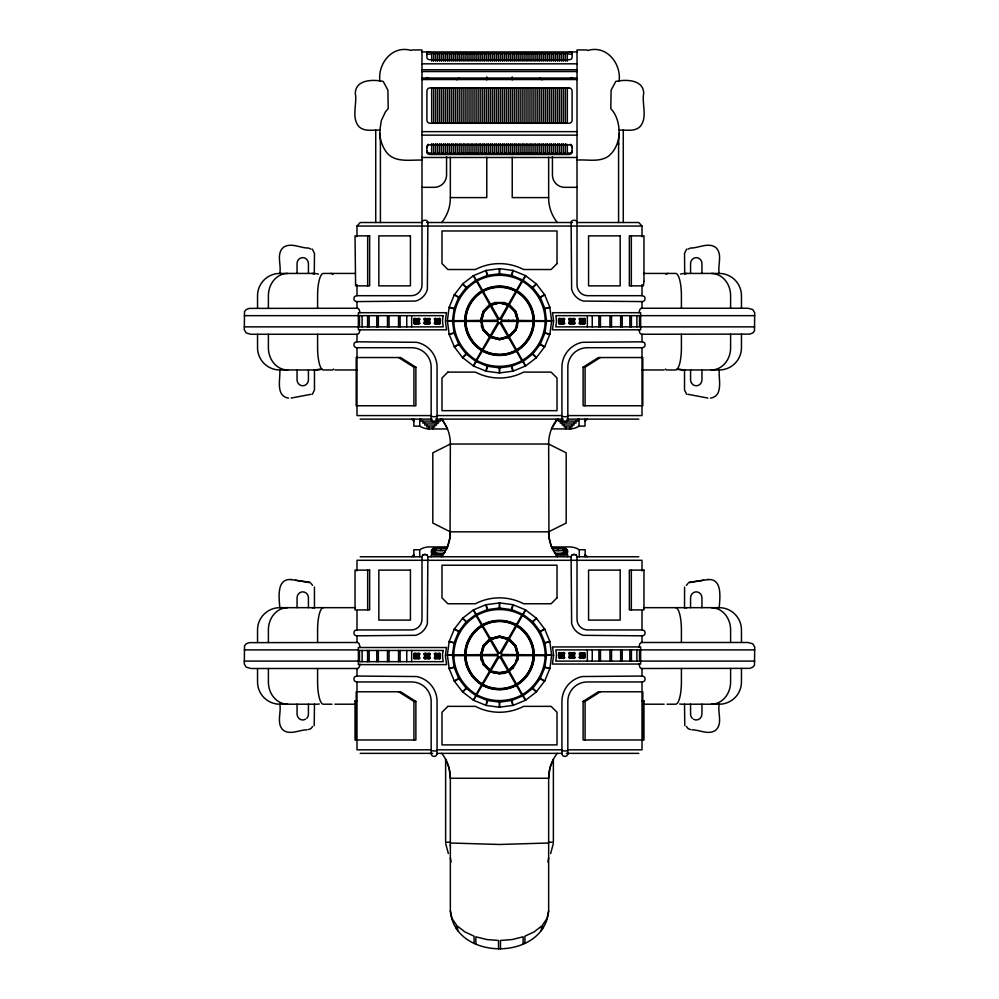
<?xml version="1.0" encoding="UTF-8"?>
<svg xmlns="http://www.w3.org/2000/svg" width="999" height="999" viewBox="0 0 999 999"><rect width="100%" height="100%" fill="white"/><g stroke="black" fill="none" stroke-linecap="round" stroke-linejoin="round"><path stroke-width="1.5" d="M618.581 144.555L618.593 143.294A13.549 1.161 -84.3 0 1 619.018 136.364C619.692 126.573 617.707 115.921 610.789 108.616L611.113 90.122L615.796 81.431C625.574 79.321 643.418 79.308 643.706 93.294C641.633 103.946 647.914 117.457 640.109 126.561C634.552 132.093 626.061 129.645 619.13 130.157M560.926 321.016C559.64 321.84 562.287 319.355 561.376 320.567M561.838 321.953L561.7 322.577L561.45 321.828M561.475 654.782L561.101 654.27L561.85 654.82M561.8 656.206C561.713 656.892 563.448 654.745 562.325 655.369M582.38 321.965C580.656 322.702 582.479 317.869 582.817 321.416M571.79 656.206L571.353 656.693L572.077 656.068M572.115 656.206L572.502 655.644M582.067 654.795L582.991 656.593L582.792 655.981M442.47 420.104L441.645 419.118L442.345 419.917A39.323 39.323 0 0 1 450.349 444.031L450.049 537L447.452 546.99L443.244 554.582L434.765 554.582A2.947 2.947 0 0 1 431.818 551.635A2.947 2.947 0 0 1 434.765 548.688L446.628 548.688M359.99 329.807L359.178 332.967L357.867 334.265L250.924 334.265L246.241 332.967L244.293 329.807L244.518 311.551L246.241 309.553L249.201 308.404L357.867 308.254L359.178 309.553L359.99 312.699M359.99 664.048L359.178 667.195L357.867 668.506L250.924 668.506L246.241 667.195L244.293 664.048L244.518 645.791L246.241 643.793L249.201 642.644L357.867 642.494L359.178 643.793L359.99 646.94M639.01 312.699L639.822 309.553L641.133 308.254L748.076 308.254L752.759 309.553L754.707 312.699L754.482 330.969L752.759 332.967L749.799 334.116L641.133 334.265L639.822 332.967L639.01 329.807M639.01 646.94L639.822 643.793L641.133 642.494L748.076 642.494L752.759 643.793L754.707 646.94L754.482 665.209L752.759 667.195L749.799 668.356L641.133 668.506L639.822 667.195L639.01 664.048M553.321 843.531L550.649 853.596M684.577 587.075L684.527 608.154M619.13 133.329C618.843 141.908 615.309 150.487 608.653 156.069C599.437 162.637 587.437 159.241 576.96 160.09L577.01 160.015M413.936 420.204L413.836 421.141L411.576 419.118M585.064 555.669L585.164 554.732L587.424 556.755M427.31 321.953L427.247 322.577L427.26 320.567M427.772 321.453L427.759 321.491M437.962 321.416L438.698 321.091L438.074 321.029M447.365 320.642L449.1 307.492L454.27 294.892L462.762 283.828L473.289 275.749L485.839 270.504L499.675 268.681L512.824 270.417L525.424 275.587L536.488 284.078L544.567 294.605L549.812 307.155L551.635 320.991L549.9 334.141L544.73 346.74L536.238 357.804L525.711 365.884L513.161 371.128L499.325 372.952L486.176 371.216L473.576 366.046L462.512 357.555L454.433 347.028L449.188 334.478L447.365 320.642L452.46 320.642L454.108 308.479L458.678 297.44L466.121 287.675L475.836 280.17L487.162 275.424L499.675 273.776L511.838 275.424L523.164 280.17L532.879 287.675L540.322 297.44L544.979 308.803L546.54 320.991L544.979 332.829L540.322 344.193L532.879 353.958L523.164 361.463L511.838 366.208L499.675 367.857L487.487 366.296L475.836 361.463L466.121 353.958L458.678 344.193L454.021 332.829L452.46 320.642M453.821 320.229C454.17 304.545 462.749 289.698 476.161 281.556M416.059 655.844L415.422 655.968L416.595 656.643M464.747 320.229C464.885 308.416 471.453 297.04 481.618 291.021M465.022 320.229C465.297 308.491 471.728 297.365 481.755 291.246M465.621 320.229C465.759 308.728 472.165 297.652 482.055 291.77M465.896 320.229C466.171 308.803 472.427 297.964 482.192 292.008M426.523 655.594L426.261 655.019L427.222 656.643M480.619 320.229L483.104 311.326L489.56 304.757M480.794 320.229L483.241 311.426L489.647 304.907M481.568 320.229L483.891 311.838L490.034 305.582M481.743 320.229L484.053 311.9L490.109 305.731M447.365 654.882L449.188 641.395L454.27 629.133L462.762 618.069L473.576 609.827L485.839 604.745L499.675 602.921L512.824 604.657L525.424 609.827L536.488 618.306L544.73 629.133L549.812 641.395L551.635 655.219L549.9 668.381L544.73 680.968L536.238 692.032L525.711 700.124L513.161 705.369L499.325 707.192L486.176 705.456L473.576 700.287L462.512 691.795L454.433 681.268L449.188 668.706L447.365 654.882L452.46 654.882L454.108 642.719L458.678 631.68L466.121 621.915L475.836 614.397L487.162 609.665L499.325 608.016L511.838 609.665L523.164 614.397L532.879 621.915L540.322 631.68L544.979 643.044L546.54 655.219L544.892 667.394L540.147 678.721L532.642 688.436L523.164 695.704L511.838 700.449L499.675 702.097L487.487 700.536L475.836 695.704L466.121 688.199L458.678 678.433L454.021 667.07L452.46 654.882M497.327 320.229C500.399 330.02 504.882 313.286 497.327 320.229L453.096 320.729L453.134 321.403L497.327 321.403M453.821 654.47C454.17 638.786 462.749 623.925 476.161 615.796M464.747 654.47C464.885 642.657 471.453 631.281 481.618 625.262M465.022 654.47C465.297 642.732 471.728 631.605 481.755 625.486M465.621 654.47C465.759 642.956 472.165 631.88 482.055 626.011M465.896 654.47C466.171 643.044 472.427 632.205 482.192 626.248M517.257 321.403L515.109 329.795L508.966 336.051M516.895 325.449L517.432 321.403M518.381 321.403L515.921 330.269L509.44 336.875M480.619 654.47L483.104 645.566L489.56 638.998M480.794 654.47L483.241 645.666L489.647 639.148M481.568 654.47L483.891 646.066L490.034 639.822M481.743 654.47L484.053 646.141L490.109 639.959M533.104 321.403C532.829 332.829 526.573 343.668 516.808 349.625M533.379 321.403C533.266 332.954 526.685 343.831 516.945 349.862M533.978 321.403C533.703 333.142 527.272 344.268 517.245 350.387M534.253 321.403C534.14 333.254 527.385 344.43 517.382 350.612M497.327 654.47C500.399 664.26 504.882 647.527 497.327 654.47L453.096 654.969L453.134 655.644L497.327 655.644M545.179 321.403C544.83 337.088 536.251 351.935 522.839 360.077M517.432 655.644L515.109 664.035L508.966 670.292M517.644 659.914L518.206 655.644M518.381 655.644L517.807 659.939L512.912 668.443M572.502 321.416C571.416 318.843 571.228 323.988 571.69 321.94M533.104 655.644C532.829 667.07 526.573 677.909 516.808 683.865M533.379 655.644C533.091 667.17 526.773 678.084 516.945 684.09M533.978 655.644C533.703 667.382 527.272 678.508 517.245 684.627M534.253 655.644C534.14 667.494 527.385 678.671 517.382 684.852M545.179 655.644C544.83 671.316 536.251 686.176 522.839 694.317M571.216 655.356C570.779 654.445 570.704 656.455 571.216 655.631M379.87 130.157L381.306 120.604L385.514 111.701L388.211 108.616L387.887 90.122L383.204 81.431C373.426 79.321 355.582 79.308 355.294 93.294C357.367 103.946 351.086 117.457 358.891 126.561C364.448 132.093 372.939 129.645 379.87 130.157L379.982 136.364A13.549 1.161 84.3 0 1 380.407 143.294L380.419 222.515M547.939 862.05L548.651 857.816M548.651 842.232L553.371 842.232L553.371 759.365L549.925 768.031L548.651 778.271L548.651 910.826C544.355 961.438 454.645 961.438 450.349 910.826L450.349 778.271L449.075 768.031L445.629 759.365L445.629 842.232L450.349 842.232M440.084 550.661L441.071 549.675L442.058 550.661M556.942 550.661L557.929 549.675L558.916 550.661M548.651 910.826L546.977 918.518L542.532 925.012L542.532 929.07M314.21 725.699L314.473 704.208M485.839 371.128L487.162 366.208M511.513 275.337L512.824 270.417M486.176 371.216L487.487 366.296M511.838 275.424L513.161 270.504M485.839 705.369L487.162 700.449M511.513 609.577L512.824 604.657M486.176 705.456L487.487 700.536M511.838 609.665L513.161 604.745M414.11 319.992L414.11 322.552M419.38 322.552L419.38 319.992M424.438 319.992L424.438 322.552M429.707 322.552L429.707 319.992M434.752 319.992L434.752 322.552M440.022 322.552L440.022 319.992M517.644 325.674L515.759 330.207L509.353 336.725M414.11 654.795L414.11 657.354M416.183 655.918L416.571 654.757L416.508 655.381M558.978 319.98L558.978 322.54M419.38 657.354L419.38 654.795M424.438 654.795L424.438 657.354M564.248 322.54L564.248 319.98M569.293 319.98L569.293 322.54M429.707 657.354L429.707 654.795M434.752 654.795L434.752 657.354M574.562 322.54L574.562 319.98M440.022 657.354L440.022 654.795M579.62 319.98L579.62 322.54M584.89 322.54L584.89 319.98M516.733 659.677L514.947 663.973L508.891 670.142M558.978 654.22L558.978 656.78M561.45 654.932L561.763 656.068M564.248 656.78L564.248 654.22M569.293 654.22L569.293 656.78M571.228 655.307C571.977 653.995 573.901 656.93 572.639 655.644M574.562 656.78L574.562 654.22M579.62 654.22L579.62 656.78M579.857 654.407C583.066 649.8 576.011 655.819 581.156 653.096M584.652 656.593C581.443 661.201 588.486 655.182 583.341 657.891M584.89 656.78L584.89 654.22M446.328 549.3L447.49 546.89A39.323 39.323 0 0 0 450.349 531.83L432.817 523.051L432.817 452.822L450.349 444.031L548.651 444.031L566.183 452.822L566.183 523.051L548.651 531.83L450.349 531.83M416.283 321.815L415.696 322.078L416.595 321.84M437.624 320.579L437.487 319.942L438.099 321.079M436.713 656.318C435.801 655.531 437.574 658.166 437.55 656.643M421.99 221.965L422.989 220.679A4.371 3.984 0 0 1 426.885 220.679L427.884 221.965L427.372 289.298A16.646 16.646 0 0 1 415.596 301.074L356.256 301.586L354.52 300.587A3.646 3.646 0 0 1 354.52 296.691L356.256 295.692L411.288 295.692A10.702 10.702 0 0 0 421.99 284.99L421.99 49.95L411.938 49.95M497.902 322.415L475.811 360.676L476.373 361.039L498.913 322.989M500.087 318.644L522.177 280.369L522.777 280.682L501.098 319.218M473.289 365.884L475.836 361.463M522.877 279.995L525.424 275.587M473.576 366.046L476.123 361.638M523.164 280.17L525.711 275.749M497.902 656.643L475.811 694.917L476.373 695.279L498.913 657.23M500.087 652.871L522.177 614.61L522.777 614.909L501.098 653.458M473.289 700.124L475.836 695.704M522.877 614.235L525.424 609.827M473.576 700.287L476.123 695.878M523.164 614.397L525.711 609.989M312.625 726.46L310.989 728.533L308.529 729.582M686.375 585.426L688.011 583.341M444.305 552.971L445.317 551.386M561.363 321.94C562.187 323.226 559.702 320.579 560.926 321.491M562.162 655.032L562.425 654.445L561.763 654.932M571.453 656.043L570.841 656.243L571.778 656.068M582.105 654.932C580.344 655.032 581.568 656.493 581.705 655.968M557.355 419.118L551.548 428.883L570.104 428.958L570.104 426.985M426.91 54.371L431.668 53.859M514.947 329.732L508.891 335.901M582.405 321.828L583.566 321.441L582.929 321.503M436.101 552.622L435.951 552.822A1.673 1.673 0 0 1 433.591 552.822A1.673 1.673 0 0 1 433.591 550.461A1.673 1.673 0 0 1 435.951 550.461C430.631 552.809 442.357 554.32 444.543 552.622M416.62 656.78C415.859 657.567 418.506 656.93 416.558 655.369M427.622 656.543C427.36 657.492 428.771 654.045 426.548 655.556M561.101 655.207L560.864 654.407L561.063 655.019M583.341 653.096L585.027 652.722L584.652 654.407L583.341 653.096L584.652 654.407M441.645 222.515L442.345 221.716A39.323 39.323 0 0 0 450.349 197.602L450.349 157.243M441.645 556.755L443.119 554.782L431.231 554.782L431.231 556.755M557.355 753.358L556.655 754.158A39.323 39.323 0 0 0 548.651 778.271L450.349 778.271A39.323 39.323 0 0 0 442.345 754.158L441.645 753.358M356.993 236.751L356.993 226.049L360.214 222.515L421.99 222.515M456.93 79.858L458.891 77.885M462.512 357.555L466.121 353.958M532.642 287.437L536.238 283.828M462.762 357.804L466.358 354.195M532.879 287.675L536.488 284.078M462.512 691.795L466.121 688.199M532.642 621.678L536.238 618.069M462.762 692.032L466.358 688.436M532.879 621.915L536.488 618.306M437.062 415.859L436.076 416.521A3.472 1.236 0 0 1 432.167 416.521L431.168 415.859M567.832 415.859L566.833 416.521A3.472 1.236 0 0 1 562.924 416.521L561.938 415.859M437.062 750.099L436.076 750.761A3.472 1.236 0 0 1 432.167 750.761L431.168 750.099M567.832 750.099L566.833 750.761A3.472 1.236 0 0 1 562.924 750.761L561.938 750.099M411.576 556.755L413.836 554.732L413.936 555.669M587.262 419.118L585.002 421.141L584.902 420.204M312.362 394.293L314.473 389.972L314.473 369.967M686.638 249.101L684.527 253.434L684.702 273.938M427.485 656.493L427.247 657.379L427.31 656.755M509.44 671.103L512.774 668.331M582.767 656.018L582.355 656.818L582.479 656.181M422.989 554.92L421.99 556.206L421.99 619.23A10.702 10.702 0 0 1 411.288 629.932L356.256 629.932L354.52 630.931A3.646 3.646 0 0 0 354.52 634.827L356.256 635.826L415.596 635.314A16.646 16.646 0 0 0 427.372 623.538L427.884 556.206L426.885 554.92A4.371 3.984 0 0 0 422.989 554.92A4.733 4.733 0 0 1 426.885 554.92M572.115 554.92L571.116 556.206L571.628 623.538A16.646 16.646 0 0 0 583.404 635.314L642.744 635.826L644.48 634.827A3.646 3.646 0 0 0 644.48 630.931L642.744 629.932L587.712 629.932A10.702 10.702 0 0 1 577.01 619.23L577.01 556.206L576.011 554.92A4.733 4.733 0 0 0 572.115 554.92A4.371 3.984 0 0 1 576.011 554.92M416.071 321.503L415.434 321.441L416.333 321.69M426.386 321.503C426.036 321.378 425.949 322.452 427.222 321.84M436.688 656.256C436.251 653.321 439.235 656.867 437.637 656.755M583.116 367.207L598.401 357.542L642.807 357.542L642.807 405.756L583.116 405.756L583.116 367.207L585.077 367.207L600.374 357.542M642.007 700.786L643.968 700.786L643.968 739.984L583.116 739.984L583.116 701.435L598.401 691.783L642.807 691.783L642.807 739.984M583.116 701.435L585.077 701.435L600.374 691.783M310.989 394.293L291.159 398.064M688.011 249.101L690.471 248.052C698.551 248.189 707.829 242.282 715.384 247.19C723.139 253.509 717.419 265.135 719.205 273.439A22.253 22.253 0 0 1 741.458 295.692L741.458 308.254M454.27 346.74L458.678 344.193M540.147 297.153L544.567 294.605M454.433 347.028L458.853 344.48M540.322 297.44L544.73 294.892M454.27 680.968L458.678 678.433M540.147 631.393L544.567 628.846M454.433 681.268L458.853 678.721M540.322 631.68L544.73 629.133M571.241 321.491L571.228 321.453M582.804 655.032L583.066 654.445L582.767 655.207M684.527 273.913L686.987 273.439M477.172 280.969C490.921 273.426 508.079 273.426 521.828 280.969M482.629 290.434C492.932 284.64 506.068 284.64 516.371 290.434M482.767 290.672C493.069 285.04 505.931 285.04 516.233 290.672M415.472 318.631L418.032 318.631M483.066 291.184C493.106 285.552 505.894 285.552 515.934 291.196M483.204 291.421C493.244 285.951 505.756 285.951 515.796 291.421M416.558 320.567L417.245 320.042L416.933 321.978M416.595 320.691L415.522 320.766L416.183 321.416M425.786 318.631L428.346 318.631M418.032 323.901L415.472 323.901M436.113 318.631L438.673 318.631M428.346 323.901L425.786 323.901M437.25 320.554L436.813 320.08L437.587 320.567M437.237 320.691L436.301 320.517L437.55 321.84M438.673 323.901L436.113 323.901M490.571 304.183L494.642 302.672M491.033 304.995L499.525 302.809L507.967 304.995M491.121 305.145L499.5 302.972L507.879 305.145M507.879 336.488L499.5 338.661L491.121 336.488M507.967 336.638L499.525 338.823L491.033 336.638M508.341 337.312L499.5 339.598L490.659 337.312M508.429 337.45L499.525 339.76L490.571 337.45M560.327 318.619L562.887 318.619M561.763 321.828L562.699 320.517L561.413 320.554M570.654 318.619L573.214 318.619M562.887 323.888L560.327 323.888M580.968 318.619L583.528 318.619M573.214 323.888L570.654 323.888M515.796 350.212C505.756 355.681 493.244 355.681 483.204 350.212M515.934 350.449C505.869 356.131 493.156 355.869 483.066 350.437M516.233 350.961C505.931 356.593 493.069 356.593 482.767 350.961M516.371 351.198C505.981 356.868 493.019 356.868 482.629 351.198M583.528 323.888L580.968 323.888M521.828 360.664C508.079 368.206 490.921 368.206 477.172 360.664M477.172 615.209C490.921 607.667 508.079 607.667 521.828 615.209M482.629 624.662C492.932 618.881 506.068 618.881 516.371 624.675M482.767 624.899C493.069 619.28 505.931 619.28 516.233 624.899M415.472 653.433L418.032 653.433M483.066 625.424C493.106 619.792 505.894 619.792 515.934 625.436M483.204 625.661C493.244 620.179 505.756 620.179 515.796 625.661M425.786 653.433L428.346 653.433M418.032 658.703L415.472 658.703M436.113 653.433L438.673 653.433M428.346 658.703L425.786 658.703M438.673 658.703L436.113 658.703M490.571 638.411L499.525 636.101L508.429 638.411M490.659 638.561L499.5 636.276L508.341 638.561M491.033 639.235L499.525 637.05L507.967 639.235M491.121 639.385L499.5 637.212L507.879 639.385M507.967 670.878L499.5 672.889L491.033 670.878M504.358 673.201L508.341 671.54M508.429 671.69L504.383 673.363L499.5 673.838M560.327 652.859L562.887 652.859M570.654 652.859L573.214 652.859M562.887 658.129L560.327 658.129M580.968 652.859L583.528 652.859M573.214 658.129L570.654 658.129M515.796 684.452C505.756 689.922 493.244 689.922 483.204 684.452M515.934 684.677C505.869 690.359 493.156 690.109 483.066 684.677M516.233 685.202C505.931 690.833 493.069 690.833 482.767 685.202M516.371 685.439C505.981 691.108 493.019 691.096 482.629 685.439M583.528 658.129L580.968 658.129M521.828 694.904C508.079 702.447 490.921 702.447 477.172 694.904M689.173 582.667L703.496 580.257M494.58 302.522L504.383 302.51L508.429 304.183M449.1 334.141L454.021 332.829M544.892 308.479L549.812 307.155M449.188 334.478L454.108 333.154M544.979 308.803L549.9 307.492M449.1 668.381L454.021 667.07M544.892 642.719L549.812 641.395M449.188 668.706L454.108 667.394M544.979 643.044L549.9 641.72M504.133 672.452L494.867 672.452M710.501 398.114C723.713 396.041 718.443 378.833 719.205 369.967A22.253 22.253 0 0 0 741.458 347.714L741.458 334.265M548.651 843.006L499.5 844.48L450.349 843.006M689.01 582.292L708.229 579.52M685.926 607.842L686.987 607.667M307.08 729.807C299.463 729.782 290.709 735.164 283.616 730.456C275.861 724.138 281.581 712.499 279.795 704.208A22.253 22.253 0 0 1 257.542 681.955L257.542 668.506M416.895 321.84L416.246 322.49L416.62 321.978M426.885 655.369L426.823 655.381M582.405 656.068L581.73 656.018M314.298 273.938L314.473 253.434L312.362 249.101M587.837 50.474C606.605 44.805 621.341 63.499 619.13 81.006M426.361 655.943L426.386 655.844M570.604 428.921L569.467 428.958A17.82 17.82 0 0 0 579.095 426.123L585.002 426.123L585.002 419.118M707.841 579.582C722.876 578.259 719.854 598.513 719.205 607.667A22.253 22.253 0 0 1 741.458 629.932L741.458 642.494M429.845 51.923L426.91 52.435L426.91 57.592A2.985 2.135 0 0 0 429.895 59.715L569.105 59.715A2.985 2.135 0 0 0 572.09 57.592L572.09 52.435L569.155 51.923M587.062 49.95L577.01 49.95L577.01 284.99A10.702 10.702 0 0 0 587.712 295.692L642.744 295.692L644.48 296.691A3.646 3.646 0 0 1 644.48 300.587L642.744 301.586L583.404 301.074A16.646 16.646 0 0 1 571.628 289.298L571.116 221.965L572.115 220.679A4.371 3.984 0 0 1 576.011 220.679L577.01 221.965M421.99 51.923L577.01 51.923M433.641 53.859L435.601 53.859M437.562 53.859L439.535 53.859M441.496 53.859L443.469 53.859M445.429 53.859L447.402 53.859M449.363 53.859L451.336 53.859M453.296 53.859L455.257 53.859M457.23 53.859L459.19 53.859M461.163 53.859L463.124 53.859M465.097 53.859L467.057 53.859M469.031 53.859L470.991 53.859M472.952 53.859L474.925 53.859M476.885 53.859L478.858 53.859M480.819 53.859L482.792 53.859M484.752 53.859L486.725 53.859M488.686 53.859L490.646 53.859M492.619 53.859L494.58 53.859M496.553 53.859L498.513 53.859M500.487 53.859L502.447 53.859M504.42 53.859L506.381 53.859M508.354 53.859L510.314 53.859M512.275 53.859L514.248 53.859M516.208 53.859L518.181 53.859M520.142 53.859L522.115 53.859M524.075 53.859L526.048 53.859M528.009 53.859L529.97 53.859M531.943 53.859L533.903 53.859M535.876 53.859L537.837 53.859M539.81 53.859L541.77 53.859M543.743 53.859L545.704 53.859M547.664 53.859L549.637 53.859M551.598 53.859L553.571 53.859M555.531 53.859L557.504 53.859M559.465 53.859L561.438 53.859M563.399 53.859L565.359 53.859M567.332 53.859L572.09 54.371M431.668 60.402L433.641 60.402M435.601 60.402L437.562 60.402M439.535 60.402L441.496 60.402M443.469 60.402L445.429 60.402M447.402 60.402L449.363 60.402M451.336 60.402L453.296 60.402M455.257 60.402L457.23 60.402M459.19 60.402L461.163 60.402M463.124 60.402L465.097 60.402M467.057 60.402L469.031 60.402M470.991 60.402L472.952 60.402M474.925 60.402L476.885 60.402M478.858 60.402L480.819 60.402M482.792 60.402L484.752 60.402M486.725 60.402L488.686 60.402M490.646 60.402L492.619 60.402M494.58 60.402L496.553 60.402M498.513 60.402L500.487 60.402M502.447 60.402L504.42 60.402M506.381 60.402L508.354 60.402M510.314 60.402L512.275 60.402M514.248 60.402L516.208 60.402M518.181 60.402L520.142 60.402M522.115 60.402L524.075 60.402M526.048 60.402L528.009 60.402M529.97 60.402L531.943 60.402M533.903 60.402L535.876 60.402M537.837 60.402L539.81 60.402M541.77 60.402L543.743 60.402M545.704 60.402L547.664 60.402M549.637 60.402L551.598 60.402M553.571 60.402L555.531 60.402M557.504 60.402L559.465 60.402M561.438 60.402L563.399 60.402M565.359 60.402L567.332 60.402M421.99 63.824L577.01 63.824M421.99 69.78L577.01 69.78M421.99 71.553L577.01 71.553M421.99 78.259L577.01 78.259M421.99 78.534L577.01 78.534M421.99 79.533L577.01 79.533M421.99 131.643L577.01 131.643M421.99 135.14L577.01 135.14M431.668 144.405L433.641 144.405M435.601 144.405L437.562 144.405M439.535 144.405L441.496 144.405M443.469 144.405L445.429 144.405M447.402 144.405L449.363 144.405M451.336 144.405L453.296 144.405M455.257 144.405L457.23 144.405M459.19 144.405L461.163 144.405M463.124 144.405L465.097 144.405M467.057 144.405L469.031 144.405M470.991 144.405L472.952 144.405M474.925 144.405L476.885 144.405M478.858 144.405L480.819 144.405M482.792 144.405L484.752 144.405M486.725 144.405L488.686 144.405M490.646 144.405L492.619 144.405M494.58 144.405L496.553 144.405M498.513 144.405L500.487 144.405M502.447 144.405L504.42 144.405M506.381 144.405L508.354 144.405M510.314 144.405L512.275 144.405M514.248 144.405L516.208 144.405M518.181 144.405L520.142 144.405M522.115 144.405L524.075 144.405M526.048 144.405L528.009 144.405M529.97 144.405L531.943 144.405M533.903 144.405L535.876 144.405M537.837 144.405L539.81 144.405M541.77 144.405L543.743 144.405M545.704 144.405L547.664 144.405M549.637 144.405L551.598 144.405M553.571 144.405L555.531 144.405M557.504 144.405L559.465 144.405M561.438 144.405L563.399 144.405M565.359 144.405L567.332 144.405L567.332 153.796L565.359 153.796L565.359 143.906M431.668 153.109L430.057 153.109A3.159 2.26 0 0 1 426.91 150.849M433.641 153.109L435.601 153.109M437.562 153.109L439.535 153.109M441.496 153.109L443.469 153.109M445.429 153.109L447.402 153.109M449.363 153.109L451.336 153.109M453.296 153.109L455.257 153.109M457.23 153.109L459.19 153.109M461.163 153.109L463.124 153.109M465.097 153.109L467.057 153.109M469.031 153.109L470.991 153.109M472.952 153.109L474.925 153.109M476.885 153.109L478.858 153.109M480.819 153.109L482.792 153.109M484.752 153.109L486.725 153.109M488.686 153.109L490.646 153.109M492.619 153.109L494.58 153.109M496.553 153.109L498.513 153.109M500.487 153.109L502.447 153.109M504.42 153.109L506.381 153.109M508.354 153.109L510.314 153.109M512.275 153.109L514.248 153.109M516.208 153.109L518.181 153.109M520.142 153.109L522.115 153.109M524.075 153.109L526.048 153.109M528.009 153.109L529.97 153.109M531.943 153.109L533.903 153.109M535.876 153.109L537.837 153.109M539.81 153.109L541.77 153.109M543.743 153.109L545.704 153.109M547.664 153.109L549.637 153.109M551.598 153.109L553.571 153.109M555.531 153.109L557.504 153.109M559.465 153.109L561.438 153.109M563.399 153.109L565.359 153.109M567.332 153.109L568.943 153.109A3.159 2.26 0 0 0 572.09 150.849M421.99 157.48L577.01 157.48M421.99 160.09C409.89 159.665 394.143 163.224 385.939 151.561C382.267 146.179 380.045 139.86 379.87 133.329M421.99 187.325L434.278 187.325A12.288 12.288 0 0 0 446.565 175.037L446.565 156.606M577.01 187.325L564.722 187.325A12.288 12.288 0 0 1 552.435 175.037L552.435 156.606M450.349 197.602L486.775 197.602L486.775 157.243M557.355 222.515L556.655 221.716A39.323 39.323 0 0 1 548.651 197.602L512.225 197.602L512.225 157.243M426.598 222.515L572.402 222.515M577.01 222.515L638.786 222.515L642.007 226.049L642.007 236.751M356.993 226.049L642.007 226.049M257.542 308.254L257.542 295.692A22.253 22.253 0 0 1 279.795 273.439L313.124 273.439A29.383 25.45 -90 0 1 318.419 274.076M355.469 273.439L323.351 273.439A22.253 5.757 -90 0 0 317.595 295.692L317.595 308.254M643.531 273.439L675.649 273.439A22.253 5.757 90 0 1 681.405 295.692L681.405 308.254M719.205 273.439L685.876 273.439A29.383 25.45 -90 0 0 680.581 274.076M244.293 315.659L358.466 315.659M640.534 315.659L754.707 315.659M501.673 320.229L545.904 320.729L545.866 321.403L501.673 321.403M546.54 320.642L551.635 320.642M447.365 320.991L452.46 320.991M546.54 320.991L551.635 320.991M244.293 326.86L358.703 326.86M640.297 326.86L754.707 326.86M398.626 357.542L413.923 367.207L415.884 367.207L415.884 405.756L356.193 405.756L356.193 357.542L400.599 357.542L415.884 367.207M257.542 334.265L257.542 347.714A22.253 22.253 0 0 0 279.795 369.967L316.446 369.967A25.549 22.128 -90 0 0 322.165 369.093M334.877 369.967L356.993 369.967M642.007 369.967L664.123 369.967M719.205 369.967L682.554 369.967A25.549 22.128 -90 0 1 676.835 369.093M431.168 415.584L356.993 415.584L356.993 347.714M437.062 415.584L561.938 415.584M567.832 415.584L642.007 415.584L642.007 347.714M360.214 419.118L432.167 419.118M435.601 419.118L563.224 419.118M566.833 419.118L638.786 419.118M428.234 428.921L429.358 428.958A17.82 17.82 0 0 1 419.742 426.123L413.836 426.123L413.836 419.118M447.477 546.915L429.358 546.915A17.82 17.82 0 0 0 419.742 549.737L413.836 549.737L413.836 556.755M446.915 548.101L434.765 548.101A3.534 3.534 0 0 0 433.004 554.707M552.085 548.101L564.235 548.101A3.534 3.534 0 0 1 565.996 554.707M552.372 548.688L564.235 548.688A2.947 2.947 0 0 1 567.182 551.635A2.947 2.947 0 0 1 564.235 554.582L555.756 554.582L551.548 546.99L548.951 537L548.651 444.031A39.323 39.323 0 0 1 556.655 419.917M548.651 531.83A39.323 39.323 0 0 0 551.548 546.99L569.642 546.915A17.82 17.82 0 0 1 579.258 549.737L585.164 549.737L585.164 556.755M445.666 550.661L436.476 550.661A1.961 1.961 0 0 0 433.641 550.024A1.961 1.961 0 0 0 433.266 552.897A1.961 1.961 0 0 0 436.163 553.034M553.334 550.661L562.524 550.661A1.961 1.961 0 0 1 565.359 550.024A1.961 1.961 0 0 1 565.734 552.897A1.961 1.961 0 0 1 562.837 553.034M554.457 552.622C556.643 554.32 568.369 552.809 563.049 550.461A1.673 1.673 0 0 1 565.409 550.461A1.673 1.673 0 0 1 565.409 552.822A1.673 1.673 0 0 1 563.049 552.822L562.899 552.622M360.214 556.755L421.99 556.755M427.884 556.755L571.116 556.755M577.01 556.755L638.786 556.755M257.542 642.494L257.542 629.932A22.253 22.253 0 0 1 279.795 607.667L355.469 607.667M643.531 607.667L719.205 607.667M244.293 649.887L358.466 649.887M640.534 649.887L754.707 649.887M501.673 654.47L545.904 654.969L545.866 655.644L501.673 655.644M546.54 654.882L551.635 654.882M447.365 655.219L452.46 655.219M546.54 655.219L551.635 655.219M244.293 661.101L358.466 661.101M640.534 661.101L754.707 661.101M499.475 674L490.659 671.54M356.993 700.786L355.032 700.786L355.032 739.984L415.884 739.984L415.884 701.435L400.599 691.783L356.193 691.783L356.193 739.984M355.032 701.136L356.993 701.136M642.007 701.136L643.968 701.136M398.626 691.783L413.923 701.435L415.884 701.435M279.795 704.208L316.446 704.208A25.549 22.128 -90 0 0 319.33 703.983M331.955 704.208L323.351 704.208A22.253 5.757 -90 0 1 317.595 681.955L317.595 668.506M334.877 704.208L355.519 704.208M643.481 704.208L664.123 704.208M667.045 704.208L675.649 704.208A22.253 5.757 -90 0 0 681.405 681.955L681.405 668.506M741.458 668.506L741.458 681.955A22.253 22.253 0 0 1 719.205 704.208L682.554 704.208A25.549 22.128 -90 0 1 679.67 703.983M431.168 749.824L356.993 749.824L356.993 681.955M437.062 749.824L561.938 749.824M567.832 749.824L642.007 749.824L642.007 681.955M360.214 753.358L432.617 753.358M437.062 753.358L561.938 753.358M566.383 753.358L638.786 753.358M450.349 844.842L450.349 846.141M291.159 579.582C276.124 578.259 279.146 598.513 279.795 607.667M290.771 579.52L309.99 582.292M411.163 50.474C392.395 44.805 377.659 63.499 379.87 81.006M571.778 321.828L573.239 321.441L572.614 321.503M427.222 320.691L426.498 321.416M312.013 273.439L314.473 273.913M312.013 607.667L313.074 607.842M707.841 398.064L688.011 394.293M295.504 580.257L309.827 582.667M691.92 729.807C699.537 729.782 708.291 735.164 715.384 730.456C723.139 724.138 717.419 712.499 719.205 704.208M288.499 398.114C275.287 396.041 280.557 378.833 279.795 369.967M449.188 307.155L454.108 308.479M544.979 332.829L549.9 334.141M449.1 307.492L454.021 308.803M544.892 333.154L549.812 334.478M449.188 641.395L454.108 642.719M544.979 667.07L549.9 668.381M449.1 641.72L454.021 643.044M544.892 667.394L549.812 668.706M494.617 673.363L490.571 671.69M690.471 729.582L688.011 728.533L686.375 726.46M438.074 321.491C439.31 320.567 436.825 323.226 437.637 321.953M454.433 294.605L458.853 297.153M540.322 344.193L544.73 346.74M454.27 294.892L458.678 297.44M540.147 344.48L544.567 347.028M454.433 628.846L458.853 631.393M540.322 678.433L544.73 680.968M454.27 629.133L458.678 631.68M540.147 678.721L544.567 681.268M310.989 249.101L308.529 248.052C300.449 248.189 291.171 242.282 283.616 247.19C275.861 253.509 281.581 265.135 279.795 273.439M522.839 281.556C536.251 289.698 544.83 304.545 545.179 320.229M517.382 291.009C527.547 297.04 534.115 308.416 534.24 320.229M517.245 291.246C527.272 297.365 533.703 308.491 533.978 320.229M516.945 291.77C526.848 297.64 533.241 308.728 533.366 320.229M516.808 292.008C526.573 297.964 532.829 308.803 533.104 320.229M509.44 304.757L515.896 311.326L518.381 320.229M509.353 304.907L515.759 311.426L518.206 320.229M508.966 305.582L515.084 311.788L517.432 320.229M508.891 305.731L514.947 311.9L517.257 320.229M490.109 335.901L484.053 329.732M490.034 336.051L483.916 329.845L481.743 321.403M489.647 336.725L483.241 330.207L480.619 321.403M489.56 336.875L483.104 330.307L481.206 325.736M482.192 349.625C472.427 343.668 466.171 332.829 465.896 321.403M482.055 349.862C472.315 343.843 465.746 332.954 465.634 321.403M481.755 350.387C471.728 344.268 465.297 333.142 465.022 321.403M481.618 350.624C471.615 344.443 464.872 333.254 464.76 321.403M476.161 360.077C462.749 351.935 454.17 337.088 453.821 321.403M522.839 615.796C536.251 623.925 544.83 638.786 545.179 654.47M517.382 625.249C527.547 631.281 534.115 642.657 534.24 654.47M517.245 625.486C527.272 631.605 533.703 642.732 533.978 654.47M516.945 626.011C526.848 631.88 533.241 642.969 533.366 654.47M516.808 626.248C526.573 632.205 532.829 643.044 533.104 654.47M509.44 638.998L515.896 645.566L518.381 654.47M509.353 639.148L515.759 645.666L518.206 654.47M508.966 639.822L515.084 646.028L517.432 654.47M508.891 639.959L514.947 646.141L517.257 654.47M490.109 670.142L484.053 663.973L481.568 655.644M490.034 670.292L483.916 664.073L482.105 659.69M489.56 671.103L483.104 664.547M482.192 683.865C472.427 677.909 466.171 667.07 465.896 655.644M482.055 684.103C472.215 678.096 465.909 667.157 465.634 655.644M481.755 684.627C471.728 678.508 465.297 667.382 465.022 655.644M481.618 684.852C471.615 678.683 464.872 667.494 464.76 655.644M476.161 694.317C462.749 686.176 454.17 671.316 453.821 655.644M686.638 394.293L684.527 389.972L684.527 369.967M310.989 583.341L312.625 585.426M462.762 283.828L466.358 287.437M532.879 353.958L536.488 357.555M462.512 284.078L466.121 287.675M532.642 354.195L536.238 357.804M462.762 618.069L466.358 621.678M532.879 688.199L536.488 691.795M462.512 618.306L466.121 621.915M532.642 688.436L536.238 692.032M540.109 77.885L542.07 79.858M557.355 556.755L555.881 554.782L567.769 554.782L567.769 556.755M442.345 419.917L447.477 428.958L428.721 428.958L428.721 426.985M498.913 318.644L476.823 280.369L476.223 280.682L497.902 319.218M501.098 322.415L522.777 360.951L522.177 361.263L500.087 322.989M473.576 275.587L476.123 279.995M523.164 361.463L525.711 365.884M473.289 275.749L475.836 280.17M522.877 361.638L525.424 366.046M498.913 652.871L476.373 614.835L475.811 615.197L497.902 653.458M501.098 656.643L522.777 695.192L522.177 695.491L500.087 657.23M473.576 609.827L476.123 614.235M523.164 695.704L525.711 700.124M473.289 609.989L475.836 614.397M522.877 695.878L525.424 700.287M448.351 853.596L445.679 843.531M483.241 664.447L481.206 659.977L480.619 655.644M486.176 270.417L487.487 275.337M511.838 366.208L513.161 371.128M485.839 270.504L487.162 275.424M511.513 366.296L512.824 371.216M482.105 325.449L481.568 321.403M486.176 604.657L487.487 609.577M511.838 700.449L513.161 705.369M485.839 604.745L487.162 609.665M511.513 700.536L512.824 705.456M684.79 725.699L684.527 704.208M450.349 910.826L452.023 918.518L456.468 925.012L456.468 929.07M450.349 857.816L451.061 862.05M480.794 655.644L481.356 659.914M314.423 587.075L314.473 608.154M730.606 308.254L730.606 295.692A22.253 19.281 -90 0 0 711.325 273.439M730.606 334.265L730.606 347.714A22.253 19.281 -90 0 1 711.325 369.967M730.606 642.494L730.606 629.932A22.253 19.281 -90 0 0 711.325 607.667M730.606 668.506L730.606 681.955A22.253 19.281 -90 0 1 711.325 704.208M701.947 273.439L701.947 263.599A5.982 5.694 -90 0 0 696.266 257.617A5.982 5.694 -90 0 0 690.571 263.599L690.571 273.439M701.947 369.967L701.947 379.795A5.982 5.694 -90 0 1 696.266 385.776A5.982 5.694 -90 0 1 690.571 379.795L690.571 369.967M701.947 607.667L701.947 597.839A5.982 5.694 -90 0 0 696.266 591.858A5.982 5.694 -90 0 0 690.571 597.839L690.571 607.667M701.947 704.208L701.947 714.035A5.982 5.694 -90 0 1 693.418 719.218M690.571 704.208L690.571 714.035A5.982 5.694 -90 0 0 692.245 718.269M681.405 334.265L681.405 347.714A22.253 5.757 -90 0 1 675.649 369.967L667.045 369.967A25.549 6.618 -90 0 1 665.334 369.093M681.405 642.494L681.405 629.932A22.253 5.757 -90 0 0 675.649 607.667M642.007 284.565L642.007 295.692M642.007 301.586L642.007 308.254M642.007 334.265L642.007 341.808M642.007 570.991L642.007 560.289L356.993 560.289L356.993 570.991M642.007 610.651L642.007 629.932M642.007 635.826L642.007 642.494M642.007 668.506L642.007 676.048M636.887 315.659L636.887 326.86M636.887 649.887L636.887 661.101M631.405 315.659L631.405 326.86M631.405 649.887L631.405 661.101M631.331 235.876L631.331 285.864M631.331 570.117L631.331 609.914M629.845 315.659L629.845 326.86M629.845 649.887L629.845 661.101M623.276 130.157L623.276 222.515M622.215 315.659L622.215 326.86M622.215 649.887L622.215 661.101M620.654 315.659L620.654 326.86M620.654 649.887L620.654 661.101M618.581 143.294L618.581 222.515M611.525 315.659L611.525 326.86M611.525 649.887L611.525 661.101M609.952 315.659L609.952 326.86M609.952 649.887L609.952 661.101M600.449 315.659L600.449 326.86M600.449 649.887L600.449 661.101M598.888 315.659L598.888 326.86M598.888 649.887L598.888 661.101M592.245 315.659L592.245 326.86M592.245 649.887L592.245 661.101M587.337 315.659L587.337 326.86M587.337 649.887L587.337 661.101M585.077 367.207L585.077 405.756M585.077 701.435L585.077 739.984M582.554 318.494L582.554 323.139M579.27 549.75L579.27 556.755M579.108 419.118L579.108 426.123M577.971 419.118L577.971 421.091L558.316 421.091L558.316 419.118M576.011 421.091L576.011 423.052L560.277 423.052L560.277 421.091M574.038 423.052L574.038 425.025L562.25 425.025L562.25 423.052M572.09 146.641L572.09 152.235A3.159 2.26 0 0 1 568.943 154.483L430.057 154.483A3.159 2.26 0 0 1 426.91 152.235L426.91 146.641M572.077 425.025L572.077 426.985L564.21 426.985L564.21 425.025M567.332 61.101L567.332 52.897L565.359 52.897L565.359 61.101M567.332 87.887L567.332 123.277M566.183 426.985L566.183 428.958M565.359 87.887L565.359 123.277M563.399 61.101L563.399 52.897L561.438 52.897L561.438 61.101M563.399 87.887L563.399 123.277M563.399 143.906L563.399 153.796L561.438 153.796L561.438 143.906M561.438 87.887L561.438 123.277M559.465 61.101L559.465 52.897L557.504 52.897L557.504 61.101M559.465 87.887L559.465 123.277M559.465 143.906L559.465 153.796L557.504 153.796L557.504 143.906M557.504 87.887L557.504 123.277M555.531 61.101L555.531 52.897L553.571 52.897L553.571 61.101M555.531 87.887L555.531 123.277M555.531 143.906L555.531 153.796L553.571 153.796L553.571 143.906M553.571 87.887L553.571 123.277M551.598 61.101L551.598 52.897L549.637 52.897L549.637 61.101M551.598 87.887L551.598 123.277M551.598 143.906L551.598 153.796L549.637 153.796L549.637 143.906M549.637 87.887L549.637 123.277M548.651 157.243L548.651 197.602M547.664 61.101L547.664 52.897L545.704 52.897L545.704 61.101M547.664 87.887L547.664 123.277M547.664 143.906L547.664 153.796L545.704 153.796L545.704 143.906M545.704 87.887L545.704 123.277M543.743 61.101L543.743 52.897L541.77 52.897L541.77 61.101M543.743 87.887L543.743 123.277M543.743 143.906L543.743 153.796L541.77 153.796L541.77 143.906M541.77 87.887L541.77 123.277M541.383 930.631L541.383 926.235L534.253 931.842L524.925 936.175L524.925 943.431M539.81 61.101L539.81 52.897L537.837 52.897L537.837 61.101M539.81 87.887L539.81 123.277M539.81 143.906L539.81 153.796L537.837 153.796L537.837 143.906M537.837 87.887L537.837 123.277M535.876 61.101L535.876 52.897L533.903 52.897L533.903 61.101M535.876 87.887L535.876 123.277M535.876 143.906L535.876 153.796L533.903 153.796L533.903 143.906M533.903 87.887L533.903 123.277M531.943 61.101L531.943 52.897L529.97 52.897L529.97 61.101M531.943 87.887L531.943 123.277M531.943 143.906L531.943 153.796L529.97 153.796L529.97 143.906M529.97 87.887L529.97 123.277M528.009 61.101L528.009 52.897L526.048 52.897L526.048 61.101M528.009 87.887L528.009 123.277M528.009 143.906L528.009 153.796L526.048 153.796L526.048 143.906M526.048 87.887L526.048 123.277M524.075 61.101L524.075 52.897L522.115 52.897L522.115 61.101M524.075 87.887L524.075 123.277M524.075 143.906L524.075 153.796L522.115 153.796L522.115 143.906M523.139 944.23L523.139 936.8L512.225 939.535L500.474 940.471L500.474 948.95M522.115 87.887L522.115 123.277M520.142 61.101L520.142 52.897L518.181 52.897L518.181 61.101M520.142 87.887L520.142 123.277M520.142 143.906L520.142 153.796L518.181 153.796L518.181 143.906M518.181 87.887L518.181 123.277M516.208 61.101L516.208 52.897L514.248 52.897L514.248 61.101M516.208 87.887L516.208 123.277M516.208 143.906L516.208 153.796L514.248 153.796L514.248 143.906M514.248 87.887L514.248 123.277M513.136 320.229L513.136 321.403M512.275 61.101L512.275 52.897L510.314 52.897L510.314 61.101M512.225 76.886L512.225 79.92M512.275 87.887L512.275 123.277M512.275 143.906L512.275 153.796L510.314 153.796L510.314 143.906M510.314 87.887L510.314 123.277M508.628 320.229L508.628 321.403M508.354 61.101L508.354 52.897L506.381 52.897L506.381 61.101M508.354 87.887L508.354 123.277M508.354 143.906L508.354 153.796L506.381 153.796L506.381 143.906M506.381 87.887L506.381 123.277M504.42 61.101L504.42 52.897L502.447 52.897L502.447 61.101M504.42 87.887L504.42 123.277M504.42 143.906L504.42 153.796L502.447 153.796L502.447 143.906M502.447 87.887L502.447 123.277M500.487 61.101L500.487 52.897L498.513 52.897L498.513 61.101M500.487 87.887L500.487 123.277M500.487 143.906L500.487 153.796L498.513 153.796L498.513 143.906M499.675 268.681L499.675 273.776M499.675 367.857L499.675 372.952M499.675 602.921L499.675 608.016M499.675 702.097L499.675 707.192M499.325 268.681L499.325 273.776M499.325 367.857L499.325 372.952M499.325 602.921L499.325 608.016M499.325 702.097L499.325 707.192M498.513 87.887L498.513 123.277M498.526 948.95L498.526 940.471L486.775 939.535L475.861 936.8L475.861 944.23M496.553 61.101L496.553 52.897L494.58 52.897L494.58 61.101M496.553 87.887L496.553 123.277M496.553 143.906L496.553 153.796L494.58 153.796L494.58 143.906M494.58 87.887L494.58 123.277M492.619 61.101L492.619 52.897L490.646 52.897L490.646 61.101M492.619 87.887L492.619 123.277M492.619 143.906L492.619 153.796L490.646 153.796L490.646 143.906M490.646 87.887L490.646 123.277M488.686 61.101L488.686 52.897L486.725 52.897L486.725 61.101M488.686 87.887L488.686 123.277M488.686 143.906L488.686 153.796L486.725 153.796L486.725 143.906M486.775 76.886L486.775 79.92M486.725 87.887L486.725 123.277M484.752 61.101L484.752 52.897L482.792 52.897L482.792 61.101M484.752 87.887L484.752 123.277M484.752 143.906L484.752 153.796L482.792 153.796L482.792 143.906M482.792 87.887L482.792 123.277M480.819 61.101L480.819 52.897L478.858 52.897L478.858 61.101M480.819 87.887L480.819 123.277M480.819 143.906L480.819 153.796L478.858 153.796L478.858 143.906M478.858 87.887L478.858 123.277M476.885 61.101L476.885 52.897L474.925 52.897L474.925 61.101M476.885 87.887L476.885 123.277M476.885 143.906L476.885 153.796L474.925 153.796L474.925 143.906M474.925 87.887L474.925 123.277M474.075 943.431L474.075 936.175L464.747 931.842L457.617 926.235L457.617 930.631M472.952 61.101L472.952 52.897L470.991 52.897L470.991 61.101M472.952 87.887L472.952 123.277M472.952 143.906L472.952 153.796L470.991 153.796L470.991 143.906M470.991 87.887L470.991 123.277M469.031 61.101L469.031 52.897L467.057 52.897L467.057 61.101M469.031 87.887L469.031 123.277M469.031 143.906L469.031 153.796L467.057 153.796L467.057 143.906M467.057 87.887L467.057 123.277M465.097 61.101L465.097 52.897L463.124 52.897L463.124 61.101M465.097 87.887L465.097 123.277M465.097 143.906L465.097 153.796L463.124 153.796L463.124 143.906M463.124 87.887L463.124 123.277M461.163 61.101L461.163 52.897L459.19 52.897L459.19 61.101M461.163 87.887L461.163 123.277M461.163 143.906L461.163 153.796L459.19 153.796L459.19 143.906M459.19 87.887L459.19 123.277M457.23 61.101L457.23 52.897L455.257 52.897L455.257 61.101M457.23 87.887L457.23 123.277M457.23 143.906L457.23 153.796L455.257 153.796L455.257 143.906M455.257 87.887L455.257 123.277M453.296 61.101L453.296 52.897L451.336 52.897L451.336 61.101M453.296 87.887L453.296 123.277M453.296 143.906L453.296 153.796L451.336 153.796L451.336 143.906M451.336 87.887L451.336 123.277M449.363 61.101L449.363 52.897L447.402 52.897L447.402 61.101M449.363 87.887L449.363 123.277M449.363 143.906L449.363 153.796L447.402 153.796L447.402 143.906M447.402 87.887L447.402 123.277M445.429 61.101L445.429 52.897L443.469 52.897L443.469 61.101M445.429 87.887L445.429 123.277M445.429 143.906L445.429 153.796L443.469 153.796L443.469 143.906M443.469 87.887L443.469 123.277M441.496 61.101L441.496 52.897L439.535 52.897L439.535 61.101M441.496 87.887L441.496 123.277M441.496 143.906L441.496 153.796L439.535 153.796L439.535 143.906M440.522 419.118L440.522 421.091L420.866 421.091L420.866 419.118M439.535 87.887L439.535 123.277M438.561 421.091L438.561 423.052L422.827 423.052L422.827 421.091M437.562 61.101L437.562 52.897L435.601 52.897L435.601 61.101M437.562 87.887L437.562 123.277M437.562 143.906L437.562 153.796L435.601 153.796L435.601 143.906M436.588 423.052L436.588 425.025L424.787 425.025L424.787 423.052M435.601 87.887L435.601 123.277M434.627 425.025L434.627 426.985L426.76 426.985L426.76 425.025M433.641 61.101L433.641 52.897L431.668 52.897L431.668 61.101M433.641 87.887L433.641 123.277M433.641 143.906L433.641 153.796L431.668 153.796L431.668 143.906M432.654 426.985L432.654 428.958M431.668 87.887L431.668 123.277M419.73 419.118L419.73 426.123M419.73 549.75L419.73 556.755M416.446 319.767L416.446 322.864M416.446 654.008L416.446 657.105M413.923 367.207L413.923 405.756M413.923 701.435L413.923 739.984M411.663 315.659L411.663 326.873M411.663 650.461L411.663 661.675M406.755 315.659L406.755 326.873M406.755 650.461L406.755 661.675M400.112 315.659L400.112 326.873M400.112 650.461L400.112 661.675M398.551 315.659L398.551 326.873M398.551 650.461L398.551 661.675M389.048 315.659L389.048 326.873M389.048 650.461L389.048 661.675M387.475 315.659L387.475 326.873M387.475 650.461L387.475 661.675M378.346 315.659L378.346 326.873M378.346 650.461L378.346 661.675M376.785 315.659L376.785 326.873M376.785 650.461L376.785 661.675M375.724 130.157L375.724 222.515M369.155 315.659L369.155 326.873M369.155 650.461L369.155 661.675M367.669 235.876L367.669 285.864M367.595 315.659L367.595 326.873M367.669 570.117L367.669 609.914M367.595 650.461L367.595 661.675M362.113 315.659L362.113 326.873M362.113 650.461L362.113 661.675M356.993 284.565L356.993 295.692M356.993 301.586L356.993 308.254M356.993 334.265L356.993 341.808M356.993 610.651L356.993 629.932M356.993 635.826L356.993 642.494M356.993 668.506L356.993 676.048M317.595 334.265L317.595 347.714A22.253 5.757 -90 0 0 323.351 369.967L331.955 369.967A25.549 6.618 90 0 0 333.666 369.093M317.595 642.494L317.595 629.932A22.253 5.757 -90 0 1 323.351 607.667M308.429 273.439L308.429 263.599A5.982 5.694 -90 0 0 302.734 257.617A5.982 5.694 -90 0 0 297.053 263.599L297.053 273.439M308.429 369.967L308.429 379.795A5.982 5.694 -90 0 1 302.734 385.776A5.982 5.694 -90 0 1 297.053 379.795L297.053 369.967M308.429 607.667L308.429 597.839A5.982 5.694 -90 0 0 302.734 591.858A5.982 5.694 -90 0 0 297.053 597.839L297.053 607.667M308.429 704.208L308.429 714.035A5.982 5.694 -90 0 1 306.755 718.269M297.053 704.208L297.053 714.035A5.982 5.694 -90 0 0 305.582 719.218M268.394 308.254L268.394 295.692A22.253 19.281 -90 0 1 287.675 273.439M268.394 334.265L268.394 347.714A22.253 19.281 -90 0 0 287.675 369.967M268.394 642.494L268.394 629.932A22.253 19.281 -90 0 1 287.675 607.667M268.394 668.506L268.394 681.955A22.253 19.281 -90 0 0 287.675 704.208M572.09 147.627A3.159 2.735 0 0 0 568.943 144.892L430.057 144.892A3.159 2.735 0 0 0 426.91 147.627M427.01 145.941A3.159 2.735 0 0 1 427.322 145.28M427.834 144.718A3.159 2.735 0 0 1 428.484 144.281M570.516 144.281A3.159 2.735 0 0 1 571.166 144.718M571.678 145.28A3.159 2.735 0 0 1 571.99 145.941M570.441 78.609A9.291 6.981 0 0 1 572.365 77.497M426.635 77.497A9.291 6.981 0 0 1 428.559 78.609M330.969 273.439A29.383 7.605 -90 0 1 332.929 274.438M666.071 274.438A29.383 7.605 -90 0 1 668.031 273.439M319.63 369.093A25.549 25.549 0 0 1 314.348 369.93M684.652 369.93A25.549 25.549 0 0 1 679.37 369.093M561.788 319.942L561.85 320.579L561.788 319.942M572.065 321.965L572.165 321.953M572.115 319.942L572.177 320.579L572.115 319.942M561.463 656.206L561.038 656.693L561.463 656.206M572.115 654.183L572.177 654.82L572.115 654.183M582.105 656.206L582.067 656.206M582.429 654.183L582.492 654.82L582.429 654.183M418.069 321.366L417.432 321.491L418.069 321.366M425.774 320.966L425.774 320.966M436.088 320.966L436.088 320.966M418.069 656.168L417.432 656.306L418.069 656.168M428.396 656.168L427.759 656.306L428.396 656.168M436.088 655.769L436.088 655.769M438.711 656.168L438.074 656.306L438.711 656.168M413.711 318.931C414.46 322.153 416.446 316.271 413.711 318.931M413.711 323.102C414.847 326.561 416.208 321.228 413.711 323.102M419.817 319.18C418.144 321.865 417.794 316.009 419.817 319.18M419.817 323.351C417.794 326.523 418.144 320.667 419.817 323.351M424.038 318.931C424.787 322.153 426.773 316.271 424.038 318.931M424.038 323.102C425.174 326.561 426.536 321.228 424.038 323.102M430.144 319.18C428.471 321.865 428.121 316.009 430.144 319.18M430.144 323.351C428.121 326.523 428.471 320.667 430.144 323.351M434.353 318.931C435.114 322.153 437.087 316.271 434.353 318.931M434.353 323.102C435.489 326.561 436.85 321.228 434.353 323.102M440.459 319.18C438.786 321.865 438.436 316.009 440.459 319.18M440.459 323.351C438.436 326.523 438.786 320.667 440.459 323.351M443.106 315.659L442.457 320.991L443.231 326.873L359.49 326.873L359.49 315.659L443.106 315.659M446.441 312.712L445.404 320.991L446.565 329.82L358.366 329.82L358.366 312.712L446.441 312.712M413.711 653.733C414.46 656.955 416.446 651.073 413.711 653.733M413.711 657.904C414.847 661.363 416.208 656.031 413.711 657.904M419.817 653.983C418.144 656.668 417.794 650.811 419.817 653.983M419.817 658.154C417.794 661.326 418.144 655.469 419.817 658.154M424.038 653.733C424.787 656.955 426.773 651.073 424.038 653.733M424.038 657.904C425.174 661.363 426.536 656.031 424.038 657.904M430.144 653.983C428.471 656.668 428.121 650.811 430.144 653.983M430.144 658.154C428.121 661.326 428.471 655.469 430.144 658.154M434.353 653.733C435.114 656.955 437.087 651.073 434.353 653.733M434.353 657.904C435.489 661.363 436.85 656.031 434.353 657.904M440.459 653.983C438.786 656.668 438.436 650.811 440.459 653.983M440.459 658.154C438.436 661.326 438.786 655.469 440.459 658.154M443.106 650.461L442.457 655.794L443.231 661.675L359.49 661.675L359.49 650.461L443.106 650.461M446.441 647.514L445.404 655.794L446.565 664.622L358.366 664.622L358.366 647.514L446.441 647.514M553.596 320.991L552.435 329.807L640.634 329.807L640.634 312.699L552.559 312.699L553.596 320.991M556.543 320.991L555.769 326.86L639.51 326.86L639.51 315.659L555.894 315.659L556.543 320.991M558.578 318.918C559.328 322.14 561.313 316.271 558.578 318.918M558.578 323.089C559.715 326.548 561.076 321.216 558.578 323.089M562.325 321.403L562.799 321.828L562.325 321.403M564.672 319.168C562.999 321.853 562.649 315.996 564.672 319.168M564.672 323.339C562.649 326.523 562.999 320.667 564.672 323.339M568.893 318.918C569.642 322.14 571.628 316.271 568.893 318.918M568.893 323.089C570.029 326.548 571.391 321.216 568.893 323.089M571.228 321.066L571.253 321.016M574.999 319.168C573.326 321.853 572.976 315.996 574.999 319.168M574.999 323.339C572.976 326.523 573.326 320.667 574.999 323.339M579.22 318.918C579.969 322.14 581.955 316.271 579.22 318.918M579.22 323.089C580.357 326.548 581.718 321.216 579.22 323.089M581.543 321.066L581.568 321.016M585.327 319.168C583.653 321.853 583.304 315.996 585.327 319.168M585.327 323.339C583.304 326.523 583.653 320.667 585.327 323.339M553.596 655.219L552.435 664.048L640.634 664.048L640.634 646.94L552.559 646.94L553.596 655.219M556.543 655.219L555.769 661.101L639.51 661.101L639.51 649.887L555.894 649.887L556.543 655.219M558.578 653.159C559.328 656.38 561.313 650.499 558.578 653.159M558.578 657.33C559.715 660.789 561.076 655.456 558.578 657.33M560.901 655.307L560.901 655.307M564.672 653.408C562.999 656.093 562.649 650.237 564.672 653.408M564.672 657.579C562.649 660.764 562.999 654.907 564.672 657.579M568.893 653.159C569.642 656.38 571.628 650.499 568.893 653.159M568.893 657.33C570.029 660.789 571.391 655.456 568.893 657.33M574.999 653.408C573.326 656.093 572.976 650.237 574.999 653.408M574.999 657.579C572.976 660.764 573.326 654.907 574.999 657.579M579.22 657.33C580.357 660.789 581.718 655.456 579.22 657.33M643.968 281.406L643.393 285.864L629.358 285.864L629.358 235.876L643.968 235.876L643.968 281.406M437.062 419.855L436.076 421.578A3.671 3.671 0 0 1 432.167 421.578L431.168 419.855L431.168 367.207A19.493 19.493 0 0 0 411.675 347.714L356.256 347.714L354.52 346.715A3.646 3.646 0 0 1 354.52 342.807L356.256 341.808L416.633 342.307A25.387 25.387 0 0 1 437.062 367.207L437.062 419.855M567.832 419.855L566.833 421.578A3.671 3.671 0 0 1 562.924 421.578L561.938 419.855L561.938 367.207A25.387 25.387 0 0 1 582.367 342.307L642.744 341.808L644.48 342.807A3.646 3.646 0 0 1 644.48 346.715L642.744 347.714L587.325 347.714A19.493 19.493 0 0 0 567.832 367.207L567.832 419.855M437.062 754.095L436.076 755.806A3.671 3.671 0 0 1 432.167 755.806L431.168 754.095L431.168 701.435A19.493 19.493 0 0 0 411.675 681.955L356.256 681.955L354.52 680.956A3.646 3.646 0 0 1 354.52 677.047L356.256 676.048L416.633 676.535A25.387 25.387 0 0 1 437.062 701.435L437.062 754.095M567.832 754.095L566.833 755.806A3.671 3.671 0 0 1 562.924 755.806L561.938 754.095L561.938 701.435A25.387 25.387 0 0 1 582.367 676.535L642.744 676.048L644.48 677.047A3.646 3.646 0 0 1 644.48 680.956L642.744 681.955L587.325 681.955A19.493 19.493 0 0 0 567.832 701.435L567.832 754.095M426.835 321.953L426.935 321.978M437.162 321.953L437.262 321.978M417.245 654.845L416.883 655.356L417.245 654.845M427.572 654.845L427.197 655.356L427.572 654.845M426.835 656.755L426.973 657.392L426.835 656.755M437.899 654.845L437.525 655.356L437.899 654.845M447.877 372.115L441.983 378.022L441.983 410.664L557.017 410.664L557.017 378.022L551.123 372.115L523.613 372.115A52.248 52.248 0 0 1 475.387 372.115L447.877 372.115M557.017 263.611L551.123 269.518L523.613 269.518A52.248 52.248 0 0 0 475.387 269.518L447.877 269.518L441.983 263.611L441.983 230.969L557.017 230.969L557.017 263.611M447.877 706.355L441.983 712.25L441.983 744.904L557.017 744.904L557.017 712.25L551.123 706.355L523.613 706.355A52.248 52.248 0 0 1 475.387 706.355L447.877 706.355M557.017 597.852L551.123 603.758L523.613 603.758A52.248 52.248 0 0 0 475.387 603.758L447.877 603.758L441.983 597.852L441.983 565.209L557.017 565.209L557.017 597.852M417.944 320.691L417.457 321.116L417.944 320.691M428.259 320.691L427.784 321.116L428.259 320.691M436.713 321.503L436.076 321.441L436.713 321.503M416.071 656.318L415.434 656.243L416.071 656.318M417.944 655.494L417.457 655.931L417.944 655.494M426.386 656.318L425.761 656.243L426.386 656.318M428.259 655.494L427.784 655.931L428.259 655.494M562.837 320.754L562.325 321.129L562.837 320.754M573.151 320.754L572.639 321.129L573.151 320.754M581.568 321.491L580.931 321.353L581.568 321.491M560.926 655.731L560.289 655.594L560.926 655.731M573.151 654.994L572.639 655.369L573.151 654.994M583.478 654.994L582.966 655.369L583.478 654.994M426.685 319.992L426.685 319.992M568.943 87.887L430.057 87.887A3.159 3.159 0 0 0 426.91 91.046L426.91 120.13A3.159 3.159 0 0 0 430.057 123.277L568.943 123.277A3.159 3.159 0 0 0 572.09 120.13L572.09 91.046A3.159 3.159 0 0 0 568.943 87.887M369.642 235.876L355.032 235.876L355.607 285.864L369.642 285.864L369.642 235.876M410.427 235.876L378.833 235.876L378.833 285.864L410.427 285.864L410.427 235.876M620.167 235.876L588.573 235.876L588.573 285.864L620.167 285.864L620.167 235.876M369.642 570.117L355.032 570.117L355.032 609.914L369.642 609.914L369.642 570.117M410.427 570.117L378.833 570.117L378.833 620.092L410.427 620.092L410.427 570.117M620.167 570.117L588.573 570.117L588.573 620.092L620.167 620.092L620.167 570.117M643.968 570.117L629.358 570.117L629.358 609.914L643.968 609.914L643.968 570.117M498.376 322.764A2.248 2.248 0 0 0 501.748 320.816A2.248 2.248 0 0 0 498.376 318.868A2.248 2.248 0 0 0 498.376 322.764M498.376 657.005A2.248 2.248 0 0 0 501.748 655.057A2.248 2.248 0 0 0 498.376 653.109A2.248 2.248 0 0 0 498.376 657.005M581.068 657.542A2.36 2.36 0 0 0 584.615 655.494A2.36 2.36 0 0 0 581.068 653.458A2.36 2.36 0 0 0 581.068 657.542M581.218 657.167A1.961 1.961 0 0 0 584.215 655.556A1.961 1.961 0 0 0 581.331 653.758A1.961 1.961 0 0 0 581.218 657.167M581.468 656.743A1.474 1.474 0 0 0 583.728 655.544A1.474 1.474 0 0 0 581.555 654.195A1.474 1.474 0 0 0 581.468 656.743M570.754 657.542A2.36 2.36 0 0 0 574.288 655.494A2.36 2.36 0 0 0 570.754 653.458A2.36 2.36 0 0 0 570.754 657.542M570.891 657.167A1.961 1.961 0 0 0 573.901 655.556A1.961 1.961 0 0 0 571.003 653.758A1.961 1.961 0 0 0 570.891 657.167M571.153 656.743A1.474 1.474 0 0 0 573.401 655.544A1.474 1.474 0 0 0 571.241 654.195A1.474 1.474 0 0 0 571.153 656.743M560.427 657.542A2.36 2.36 0 0 0 563.973 655.494A2.36 2.36 0 0 0 560.427 653.458A2.36 2.36 0 0 0 560.427 657.542M560.564 657.167A1.961 1.961 0 0 0 563.573 655.556A1.961 1.961 0 0 0 560.676 653.758A1.961 1.961 0 0 0 560.564 657.167M560.826 656.743A1.474 1.474 0 0 0 563.086 655.544A1.474 1.474 0 0 0 560.914 654.195A1.474 1.474 0 0 0 560.826 656.743M415.084 322.939A2.36 2.36 0 0 0 419.031 321.878A2.36 2.36 0 0 0 416.133 318.993A2.36 2.36 0 0 0 415.084 322.939M415.409 322.702A1.961 1.961 0 0 0 418.668 321.715A1.961 1.961 0 0 0 416.171 319.38A1.961 1.961 0 0 0 415.409 322.702M415.746 322.34A1.474 1.474 0 0 0 418.181 321.603A1.474 1.474 0 0 0 416.321 319.855A1.474 1.474 0 0 0 415.746 322.34M425.886 323.314A2.36 2.36 0 0 0 429.433 321.266A2.36 2.36 0 0 0 425.886 319.218A2.36 2.36 0 0 0 425.886 323.314M425.724 322.702A1.961 1.961 0 0 0 428.983 321.715A1.961 1.961 0 0 0 426.498 319.38A1.961 1.961 0 0 0 425.724 322.702M426.061 322.34A1.474 1.474 0 0 0 428.509 321.603A1.474 1.474 0 0 0 426.635 319.855A1.474 1.474 0 0 0 426.061 322.34M436.213 323.314A2.36 2.36 0 0 0 439.747 321.266A2.36 2.36 0 0 0 436.213 319.218A2.36 2.36 0 0 0 436.213 323.314M436.051 322.702A1.961 1.961 0 0 0 439.31 321.715A1.961 1.961 0 0 0 436.825 319.38A1.961 1.961 0 0 0 436.051 322.702M436.388 322.34A1.474 1.474 0 0 0 438.823 321.603A1.474 1.474 0 0 0 436.963 319.855A1.474 1.474 0 0 0 436.388 322.34M581.068 323.301A2.36 2.36 0 0 0 584.615 321.253A2.36 2.36 0 0 0 581.068 319.218A2.36 2.36 0 0 0 581.068 323.301M581.218 322.927A1.961 1.961 0 0 0 584.215 321.328A1.961 1.961 0 0 0 581.331 319.53A1.961 1.961 0 0 0 581.218 322.927M581.468 322.515A1.474 1.474 0 0 0 583.728 321.303A1.474 1.474 0 0 0 581.555 319.955A1.474 1.474 0 0 0 581.468 322.515M570.754 323.301A2.36 2.36 0 0 0 574.288 321.253A2.36 2.36 0 0 0 570.754 319.218A2.36 2.36 0 0 0 570.754 323.301M570.891 322.927A1.961 1.961 0 0 0 573.901 321.328A1.961 1.961 0 0 0 571.003 319.53A1.961 1.961 0 0 0 570.891 322.927M571.153 322.515A1.474 1.474 0 0 0 573.401 321.303A1.474 1.474 0 0 0 571.241 319.955A1.474 1.474 0 0 0 571.153 322.515M560.427 323.301A2.36 2.36 0 0 0 563.973 321.253A2.36 2.36 0 0 0 560.427 319.218A2.36 2.36 0 0 0 560.427 323.301M560.564 322.927A1.961 1.961 0 0 0 563.573 321.328A1.961 1.961 0 0 0 560.676 319.53A1.961 1.961 0 0 0 560.564 322.927M560.826 322.515A1.474 1.474 0 0 0 563.086 321.303A1.474 1.474 0 0 0 560.914 319.955A1.474 1.474 0 0 0 560.826 322.515M425.724 657.504A1.961 1.961 0 0 0 428.983 656.518A1.961 1.961 0 0 0 426.498 654.195A1.961 1.961 0 0 0 425.724 657.504M426.061 657.142A1.474 1.474 0 0 0 428.509 656.405A1.474 1.474 0 0 0 426.635 654.657A1.474 1.474 0 0 0 426.061 657.142M435.726 657.742A2.36 2.36 0 0 0 439.672 656.68A2.36 2.36 0 0 0 436.775 653.796A2.36 2.36 0 0 0 435.726 657.742M436.051 657.504A1.961 1.961 0 0 0 439.31 656.518A1.961 1.961 0 0 0 436.825 654.195A1.961 1.961 0 0 0 436.051 657.504M436.388 657.142A1.474 1.474 0 0 0 438.823 656.405A1.474 1.474 0 0 0 436.963 654.657A1.474 1.474 0 0 0 436.388 657.142M415.572 658.116A2.36 2.36 0 0 0 419.105 656.068A2.36 2.36 0 0 0 415.572 654.033A2.36 2.36 0 0 0 415.572 658.116M415.409 657.504A1.961 1.961 0 0 0 418.668 656.518A1.961 1.961 0 0 0 416.171 654.195A1.961 1.961 0 0 0 415.409 657.504M415.746 657.142A1.474 1.474 0 0 0 418.181 656.405A1.474 1.474 0 0 0 416.321 654.657A1.474 1.474 0 0 0 415.746 657.142M425.886 658.116A2.36 2.36 0 0 0 429.433 656.068A2.36 2.36 0 0 0 425.886 654.033A2.36 2.36 0 0 0 425.886 658.116"/></g></svg>
